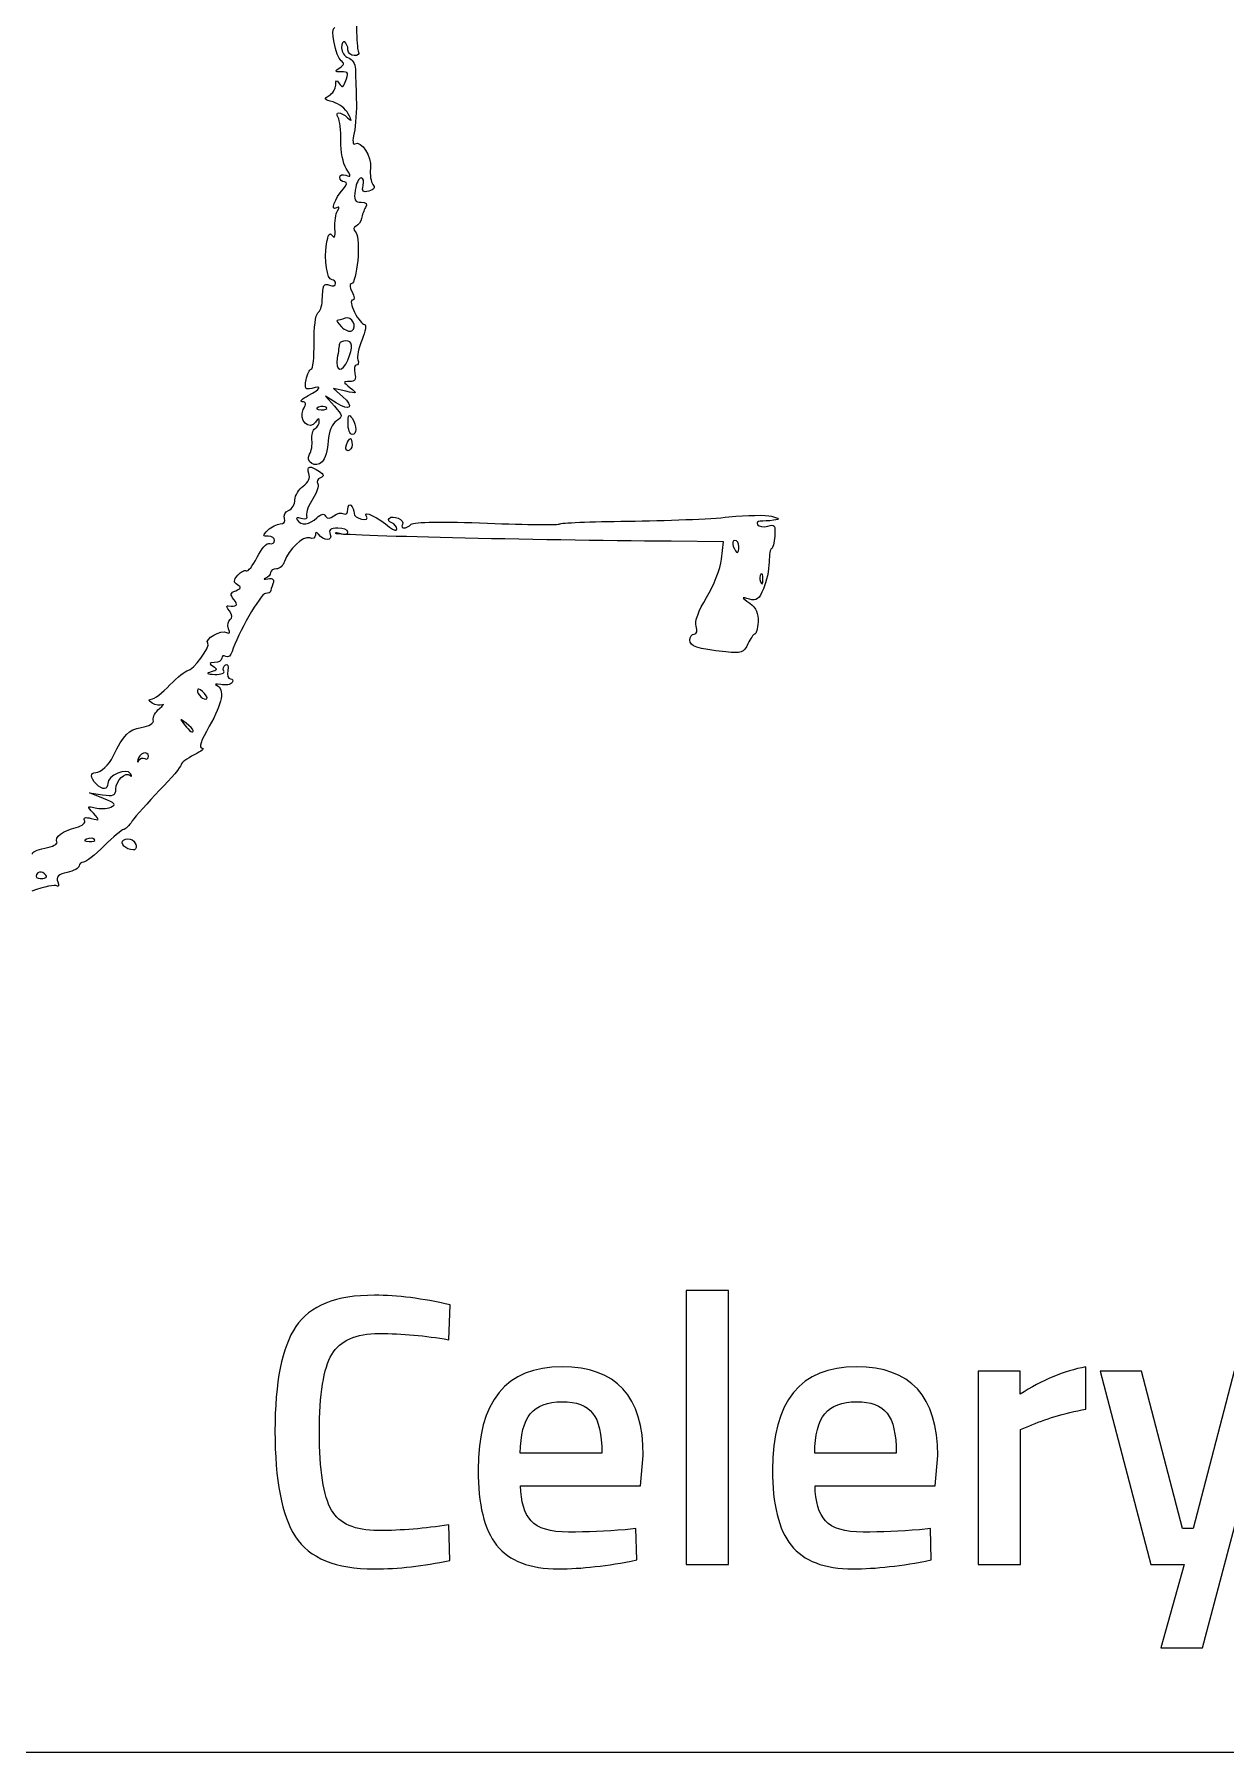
# Model space of a CAD drawing. Extents: x 164 to 448, y 306 to 448.
# Drawn here: x 345.5 to 396.1, y 305.9 to 378.9 of the extents above; entities that cross this region are included whole.
import ezdxf

# ---------------------------------------------------------------- set-up
doc = ezdxf.new("R2010")
doc.units = 0
doc.layers.add('Layer_1', color=7, linetype='CONTINUOUS')

msp = doc.modelspace()

# ---------------------------------------------------------------- linework, layer by layer
at = {"layer": 'Layer_1', "color": 7}
for points in [[(358.717776, 366.85817), (358.717805, 366.858482)], [(358.753635, 365.89731), (358.753521, 365.896687)], [(358.343121, 363.25749), (357.887083, 363.54257), (358.271036, 363.113518)], [(358.752189, 363.754318), (358.232995, 363.86742), (358.619216, 363.523096)], [(357.596589, 363.073833), (357.59622, 363.072983)], [(358.847405, 361.224085), (358.846838, 361.224085)], [(376.924677, 358.279852), (376.925613, 358.272085)], [(374.716602, 356.623824), (374.79994, 357.362589), (372.574035, 357.379597)], [(376.38788, 355.985546), (376.388447, 355.985518)], [(352.464633, 351.094309), (352.464123, 351.094337)], [(351.962135, 349.651191), (351.962277, 349.651389)], [(350.155729, 348.379087), (350.156013, 348.378236)], [(348.458202, 346.454277), (347.852494, 346.696356), (348.414945, 346.611883)], [(347.732957, 344.729735), (347.733241, 344.728885)], [(349.712816, 344.267093), (349.712702, 344.267235)], [(359.964964, 325.354309), (359.965191, 325.354167)], [(363.121852, 323.463203), (363.187616, 324.94269)], [(367.939672, 322.311685), (367.939786, 322.311685)], [(380.452365, 322.311685), (380.452479, 322.311685)], [(387.407565, 321.144208), (387.407565, 322.131515), (385.63217, 322.131515), (385.63217, 313.909342), (387.423666, 313.909342), (387.423666, 319.64862), (387.785509, 319.796589)], [(390.202498, 320.520217), (390.202498, 322.311685)], [(369.633146, 318.645071), (366.164391, 318.645071)], [(366.180435, 317.263833), (371.278091, 317.263833), (371.392328, 318.547049)], [(382.145839, 318.645071), (378.677083, 318.645071)], [(378.693128, 317.263833), (383.790784, 317.263833), (383.90502, 318.547049)], [(363.171742, 314.090986), (363.121852, 315.604176)], [(371.112633, 314.107115), (371.080318, 315.438661), (370.620369, 315.390189)], [(383.625326, 314.107115), (383.593011, 315.438661), (383.133061, 315.390189)], [(431.177868, 305.923691), (322.837852, 305.923691)]]:
    msp.add_lwpolyline(points, dxfattribs=at)
for points in [[(359.014365, 361.916306)], [(375.287046, 357.416844)], [(345.874025, 343.305383)], [(373.217613, 325.550608), (373.217613, 313.909483), (375.010583, 313.909483), (375.010583, 325.550608)], [(390.811861, 322.131402), (392.965172, 313.909228), (394.378753, 313.909228), (393.39292, 310.374567), (395.152186, 310.374567), (398.275228, 322.131402), (396.499861, 322.131402), (394.756696, 315.438548), (394.312847, 315.438548), (392.571156, 322.131402)], [(367.939786, 320.832085)], [(380.452479, 320.832085)]]:
    msp.add_lwpolyline(points, close=True, dxfattribs=at)
for points in [[(359.159386, 380.806356), (359.173559, 379.441361), (359.230535, 378.253757), (359.28326, 378.167216)], [(358.553367, 377.791909), (358.329997, 377.937609), (358.07658, 379.230265), (358.277272, 379.1988)], [(358.704709, 378.592809), (358.630157, 378.639014), (358.568646, 378.527046), (358.568646, 378.343361)], [(358.568646, 378.343361), (358.568646, 378.159959), (358.699039, 377.968337), (358.858942, 377.917682)], [(358.840772, 378.259342), (358.840772, 378.396539), (358.779543, 378.546548), (358.704709, 378.592809)], [(359.11063, 378.009893), (358.962094, 378.009893), (358.840772, 378.122145), (358.840772, 378.259342)], [(359.28326, 378.167216), (359.336268, 378.081043), (359.260583, 378.009893), (359.11063, 378.009893)], [(358.537209, 377.318523), (358.277839, 377.319798), (358.271887, 377.346869), (358.492989, 377.49172)], [(358.492989, 377.49172), (358.679509, 377.613893), (358.696233, 377.698649), (358.553367, 377.791909)], [(358.858942, 377.917682), (359.018816, 377.866942), (359.152781, 377.652926), (359.156778, 377.44183)], [(359.156778, 377.44183), (359.162447, 377.230932), (359.179455, 376.662104), (359.196463, 376.178003)], [(358.039134, 376.310466), (358.193906, 376.39749), (358.321465, 376.600337), (358.323194, 376.762167)], [(358.323194, 376.762167), (358.324498, 376.989506), (358.35891, 377.003679), (358.472296, 376.825096)], [(358.472296, 376.825096), (358.589083, 376.641128), (358.640674, 376.65275), (358.729398, 376.882923)], [(358.729398, 376.882923), (358.886154, 377.291282), (358.875383, 377.315631), (358.537209, 377.318523)], [(358.207228, 376.040324), (357.829937, 376.134718), (357.802838, 376.178372), (358.039134, 376.310466)], [(358.855824, 375.54018), (358.746123, 375.753061), (358.454551, 375.978302), (358.207228, 376.040324)], [(359.196463, 376.178003), (359.213471, 375.693789), (359.170951, 375.04165), (359.102353, 374.728592)], [(358.425014, 375.383424), (358.258054, 375.653565), (358.534998, 375.645061), (358.824926, 375.36925)], [(358.536416, 374.388321), (358.54492, 374.823439), (358.496731, 375.271172), (358.425014, 375.383424)], [(358.824926, 375.36925), (359.01343, 375.190668), (359.018816, 375.220715), (358.855824, 375.54018)], [(359.102353, 374.728592), (359.027802, 374.389682), (359.041975, 374.199619), (359.138069, 374.258835)], [(358.767156, 373.213162), (358.632227, 373.424627), (358.528479, 373.95326), (358.536416, 374.388321)], [(359.138069, 374.258835), (359.414731, 374.429764), (359.855036, 373.736324), (359.796869, 373.221751)], [(358.492762, 372.837231), (358.492762, 372.94268), (358.609833, 372.983783), (358.752983, 372.928791)], [(358.752983, 372.928791), (358.981172, 372.840917), (358.982872, 372.87635), (358.767156, 373.213162)], [(359.796869, 373.221751), (359.765972, 372.95246), (359.813877, 372.643994), (359.900617, 372.536702)], [(358.348139, 371.538482), (358.085934, 371.37634), (358.283225, 371.93692), (358.632227, 372.342784)], [(358.692605, 372.645609), (358.58262, 372.645609), (358.492762, 372.731783), (358.492762, 372.837231)], [(358.632227, 372.342784), (358.799187, 372.536957), (358.820447, 372.645609), (358.692605, 372.645609)], [(359.150287, 372.299159), (359.089058, 371.878894), (359.136113, 371.779994), (359.400302, 371.779994)], [(359.400302, 372.818324), (359.305058, 372.818324), (359.192523, 372.58475), (359.150287, 372.299159)], [(359.489027, 372.494183), (359.536082, 372.672482), (359.494696, 372.818324), (359.400302, 372.818324)], [(359.732239, 372.255789), (359.479106, 372.189175), (359.423745, 372.24445), (359.489027, 372.494183)], [(359.900617, 372.536702), (360.006917, 372.406876), (359.950224, 372.312765), (359.732239, 372.255789)], [(358.398879, 371.422545), (358.497808, 371.582986), (358.481367, 371.620687), (358.348139, 371.538482)], [(359.400302, 371.779994), (359.618287, 371.779994), (359.681783, 371.707994), (359.591641, 371.56371)], [(359.591641, 371.56371), (359.51709, 371.444655), (359.438854, 371.231943), (359.417594, 371.091005)], [(358.286627, 370.660337), (358.269619, 370.948592), (358.317524, 371.291613), (358.398879, 371.422545)], [(359.417594, 371.091005), (359.394917, 370.949839), (359.293153, 370.806123), (359.189405, 370.771313)], [(357.928328, 370.013584), (357.994091, 370.420639), (358.067792, 370.526542), (358.172107, 370.365846)], [(358.172107, 370.365846), (358.270469, 370.213909), (358.309304, 370.313405), (358.286627, 370.660337)], [(359.183735, 370.486091), (359.399452, 370.225871), (359.223704, 368.31892), (358.983893, 368.31892)], [(359.189405, 370.771313), (359.054759, 370.725959), (359.053058, 370.643471), (359.183735, 370.486091)], [(358.166438, 368.492173), (357.948454, 368.492173), (357.81755, 369.329669), (357.928328, 370.013584)], [(357.74708, 367.583102), (357.772592, 368.301855), (357.798671, 368.35611), (358.059572, 368.256047)], [(358.059572, 368.256047), (358.202438, 368.201055), (358.319225, 368.23337), (358.319225, 368.324362)], [(358.319225, 368.324362), (358.319225, 368.416488), (358.25091, 368.492173), (358.166438, 368.492173)], [(358.983893, 368.31892), (358.898854, 368.31892), (358.912176, 368.163298), (359.014791, 367.972781)], [(359.014791, 367.972781), (359.125625, 367.765569), (359.133279, 367.626643), (359.031798, 367.626643)], [(357.561694, 367.077317), (357.656088, 367.14138), (357.739427, 367.368888), (357.74708, 367.583102)], [(359.031798, 367.626643), (358.940523, 367.626643), (358.982192, 367.393068), (359.125058, 367.107534)], [(357.402387, 365.822617), (357.396718, 366.448677), (357.467301, 367.013225), (357.561694, 367.077317)], [(358.381786, 366.76182), (358.335581, 366.76182), (358.417502, 366.640214), (358.567739, 366.491112)], [(358.717805, 366.858482), (358.579191, 366.805474), (358.428387, 366.76182), (358.381786, 366.76182)], [(358.567739, 366.491112), (358.716557, 366.342293), (358.913537, 366.266891), (359.004954, 366.323584)], [(359.004954, 366.323584), (359.26234, 366.482608), (359.002715, 366.967276), (358.717776, 366.85817)], [(359.125058, 367.107534), (359.267357, 366.822), (359.45708, 366.588283), (359.54674, 366.588283)], [(359.54674, 366.588283), (359.636315, 366.588283), (359.590961, 366.300425), (359.442142, 365.948504)], [(357.281631, 364.68445), (357.354482, 364.68445), (357.409474, 365.196671), (357.402387, 365.822617)], [(358.479694, 365.767143), (358.471191, 365.695994), (358.430088, 365.423244), (358.387285, 365.161436)], [(358.753521, 365.896687), (358.610655, 365.896687), (358.487631, 365.838009), (358.479694, 365.767143)], [(358.834706, 365.075263), (359.067146, 365.654324), (359.043335, 365.89731), (358.753635, 365.89731)], [(359.442142, 365.948504), (359.295307, 365.596611), (359.213669, 365.207272), (359.261575, 365.083285)], [(358.387285, 365.161436), (358.292891, 364.586258), (358.613206, 364.524293), (358.834706, 365.075263)], [(359.261575, 365.083285), (359.30948, 364.959411), (359.278583, 364.857931), (359.196661, 364.857931)], [(357.302324, 363.874819), (357.032466, 363.803669), (356.992044, 363.866315), (357.06308, 364.237115)], [(357.06308, 364.237115), (357.110135, 364.483162), (357.208498, 364.68445), (357.281631, 364.68445)], [(359.135433, 364.511764), (359.201197, 364.260047), (359.141102, 364.165625), (358.913197, 364.165625)], [(359.196661, 364.857931), (359.113323, 364.857931), (359.086394, 364.702309), (359.135433, 364.511764)], [(356.89782, 363.306954), (356.77508, 363.312624), (356.889317, 363.430261), (357.151238, 363.571994)], [(357.151238, 363.571994), (357.70371, 363.871814), (357.765676, 363.996), (357.302324, 363.874819)], [(358.619216, 363.523096), (359.12194, 363.074882), (358.930346, 362.890318), (358.343121, 363.25749)], [(358.913197, 364.165625), (358.62154, 364.165625), (358.623298, 364.148617), (358.935874, 363.90342)], [(358.935874, 363.90342), (359.252362, 363.656239), (359.242129, 363.647735), (358.752189, 363.754318)], [(357.464835, 362.445931), (357.207732, 362.039783), (356.71354, 362.540041), (356.944876, 362.972126)], [(356.944876, 362.972126), (357.074419, 363.214488), (357.062513, 363.301824), (356.89782, 363.306954)], [(357.59622, 363.072983), (357.45789, 363.017991), (357.498992, 362.976888), (357.700819, 362.968384)], [(357.928157, 363.05966), (357.870331, 363.117487), (357.721228, 363.123723), (357.596589, 363.073833)], [(357.700819, 362.968384), (357.88337, 362.95988), (357.985332, 363.002117), (357.928157, 363.05966)], [(358.271036, 363.113518), (358.630129, 362.711792), (358.635487, 362.672362), (358.350973, 362.494828)], [(358.844003, 362.392271), (358.845307, 362.763071), (358.883688, 362.810835), (359.014365, 362.608554)], [(357.309213, 361.683213), (357.283701, 361.888157), (357.344929, 362.10702), (357.444142, 362.169354)], [(357.444142, 362.169354), (357.544772, 362.231717), (357.626126, 362.37515), (357.624709, 362.488734)], [(357.624709, 362.488734), (357.623405, 362.618277), (357.56348, 362.602403), (357.464835, 362.445931)], [(358.350973, 362.494828), (358.162753, 362.377474), (358.03046, 362.049817), (358.002964, 361.634712)], [(359.014365, 361.916334), (358.919688, 361.916334), (358.842586, 362.13035), (358.844003, 362.392271)], [(359.014365, 362.608554), (359.2332, 362.269956), (359.2332, 361.916306), (359.014365, 361.916306)], [(357.21085, 361.074643), (357.291921, 361.204186), (357.336142, 361.478126), (357.309213, 361.683213)], [(358.002964, 361.634712), (357.977452, 361.265924), (357.86435, 360.869613), (357.74983, 360.754186)], [(358.846838, 361.224085), (358.754428, 361.224085), (358.724098, 361.340872), (358.778523, 361.483739)], [(358.778523, 361.483739), (358.833515, 361.626321), (358.90835, 361.743392), (358.946617, 361.743392)], [(359.014932, 361.483739), (359.014932, 361.340872), (358.939531, 361.224085), (358.847405, 361.224085)], [(358.946617, 361.743392), (358.982334, 361.743392), (359.014932, 361.626605), (359.014932, 361.483739)], [(357.74983, 360.754186), (357.473452, 360.475824), (357.009676, 360.751918), (357.21085, 361.074643)], [(357.180576, 360.253559), (357.056419, 360.577219), (357.247191, 360.617754), (357.627855, 360.348236)], [(356.939348, 359.724557), (357.1596, 359.878762), (357.24875, 360.075118), (357.180576, 360.253559)], [(357.672076, 360.076394), (357.552454, 360.027354), (357.500863, 359.913685), (357.557272, 359.822409)], [(357.627855, 360.348236), (357.824296, 360.209339), (357.834501, 360.143008), (357.672076, 360.076394)], [(356.319836, 358.692576), (356.468372, 358.749269), (356.589411, 358.949679), (356.589411, 359.137672)], [(356.589411, 359.137672), (356.589411, 359.325609), (356.747017, 359.589742), (356.939348, 359.724557)], [(357.347225, 359.188157), (357.175446, 358.930772), (357.057808, 358.611959), (357.085871, 358.48012)], [(357.557272, 359.822409), (357.613965, 359.731134), (357.517587, 359.445713), (357.347225, 359.188157)], [(356.141537, 358.351824), (356.091931, 358.482217), (356.171584, 358.635657), (356.319836, 358.692576)], [(356.854847, 358.348309), (356.690438, 358.411238), (356.617304, 358.384876), (356.679099, 358.28538)], [(357.085871, 358.48012), (357.121587, 358.321946), (357.040517, 358.276876), (356.854847, 358.348309)], [(357.51977, 358.375238), (357.690983, 358.546734), (357.819392, 358.573663), (357.893518, 358.453474)], [(357.893518, 358.453474), (357.971471, 358.327049), (358.078904, 358.330734), (358.243313, 358.467647)], [(358.243313, 358.467647), (358.37314, 358.575647), (358.561106, 358.613915), (358.660545, 358.55212)], [(358.660545, 358.55212), (358.760041, 358.490891), (358.841112, 358.574797), (358.841112, 358.739206)], [(358.841112, 358.739206), (358.841112, 358.903616), (358.899789, 358.979584), (358.970655, 358.907868)], [(358.970655, 358.907868), (359.041805, 358.836718), (359.100198, 358.688466), (359.100198, 358.578482)], [(359.100198, 358.578482), (359.100198, 358.468781), (359.245616, 358.35086), (359.423348, 358.316844)], [(359.423348, 358.316844), (359.639065, 358.275175), (359.704261, 358.325348), (359.618655, 358.461694)], [(359.618655, 358.461694), (359.460482, 358.71823), (360.150775, 358.383458), (360.614154, 357.97938)], [(360.589493, 358.354687), (360.74228, 358.520797), (361.278907, 358.280135), (361.165465, 358.096734)], [(370.738403, 358.234498), (372.33258, 358.251506), (374.264419, 358.332293), (375.031332, 358.41308)], [(375.031332, 358.41308), (375.798274, 358.494151), (376.615956, 358.506907), (376.848425, 358.442277)], [(376.848425, 358.442277), (377.216362, 358.33938), (377.226595, 358.318687), (376.924677, 358.279852)], [(355.454447, 357.595257), (355.212935, 357.595257), (355.211235, 357.623603), (355.440274, 357.85491)], [(355.440274, 357.85491), (355.58314, 357.997776), (355.819776, 358.114564), (355.966356, 358.114564)], [(355.966356, 358.114564), (356.121128, 358.114564), (356.194828, 358.214343), (356.141537, 358.351824)], [(356.679099, 358.28538), (356.833871, 358.03508), (357.220942, 358.076466), (357.51977, 358.375238)], [(357.58817, 357.679134), (357.509083, 357.78685), (357.460044, 357.772961), (357.458627, 357.64115)], [(358.088003, 357.67063), (358.200822, 357.376677), (357.805389, 357.38229), (357.58817, 357.679134)], [(358.41291, 357.93737), (358.099115, 357.93737), (358.012998, 357.86622), (358.088003, 357.67063)], [(358.327729, 357.712157), (358.276422, 357.770835), (358.37195, 357.769984), (358.537209, 357.710882)], [(372.574035, 357.379597), (366.719414, 357.422967), (358.411323, 357.616857), (358.327729, 357.712157)], [(358.839978, 357.769559), (358.839978, 357.861685), (358.647789, 357.93737), (358.41291, 357.93737)], [(358.537209, 357.710882), (358.703887, 357.651354), (358.839978, 357.678), (358.839978, 357.769559)], [(360.700894, 358.163065), (360.581839, 358.205868), (360.531666, 358.291757), (360.589493, 358.354687)], [(360.614154, 357.97938), (360.780831, 357.834246), (360.916894, 357.798813), (360.916894, 357.900293)], [(360.916894, 357.900293), (360.916894, 358.00234), (360.819666, 358.120545), (360.700894, 358.163065)], [(361.165465, 358.096734), (361.039039, 357.891789), (361.321654, 357.897175), (361.531672, 358.105238)], [(361.531672, 358.105238), (361.630602, 358.20275), (362.921187, 358.219757), (364.767959, 358.148608)], [(364.767959, 358.148608), (366.457493, 358.082844), (367.839893, 358.068671), (367.839893, 358.116576)], [(367.839893, 358.116576), (367.839893, 358.164482), (369.144198, 358.21749), (370.738403, 358.234498)], [(376.36509, 358.235802), (376.246885, 358.241471), (376.195011, 358.170888), (376.24972, 358.083014)], [(376.24972, 358.083014), (376.303861, 357.995424), (376.499735, 357.970195), (376.684271, 358.028872)], [(376.925613, 358.272085), (376.735408, 358.246573), (376.483096, 358.231266), (376.36509, 358.235802)], [(376.684271, 358.028872), (376.970995, 358.120148), (377.013628, 358.05892), (376.979017, 357.603279)], [(354.979332, 356.699991), (355.159332, 357.063335), (355.400674, 357.329055), (355.516243, 357.290532)], [(355.72629, 357.407887), (355.72629, 357.511068), (355.603833, 357.595257), (355.454447, 357.595257)], [(355.516243, 357.290532), (355.631896, 357.252548), (355.72629, 357.304706), (355.72629, 357.407887)], [(357.21428, 357.522945), (356.948957, 357.624709), (356.307052, 357.0228), (356.148567, 356.523477)], [(357.458627, 357.64115), (357.457323, 357.524929), (357.347225, 357.471921), (357.21428, 357.522945)], [(375.287046, 357.416844), (375.194636, 357.416844), (375.164022, 357.300057), (375.218731, 357.157191)], [(375.218731, 357.157191), (375.273723, 357.014324), (375.348557, 356.897537), (375.386542, 356.897537)], [(375.454857, 357.157191), (375.454857, 357.299773), (375.379455, 357.416844), (375.287046, 357.416844)], [(375.386542, 356.897537), (375.422258, 356.897537), (375.454857, 357.014324), (375.454857, 357.157191)], [(376.845506, 357.070706), (376.793915, 357.070706), (376.747143, 356.809068), (376.740907, 356.489943)], [(376.979017, 357.603279), (376.95634, 357.310687), (376.896529, 357.071046), (376.845506, 357.070706)], [(354.51686, 356.12331), (354.591411, 356.077106), (354.799757, 356.336759), (354.979332, 356.699991)], [(355.800472, 356.207868), (355.664126, 356.207868), (355.552724, 356.135868), (355.552724, 356.047427)], [(356.148567, 356.523477), (356.093575, 356.349997), (355.936535, 356.207868), (355.800472, 356.207868)], [(374.084362, 354.992825), (374.386195, 355.483559), (374.670794, 356.217506), (374.716602, 356.623824)], [(376.740907, 356.489943), (376.735238, 356.170819), (376.626954, 355.66285), (376.501663, 355.361187)], [(354.150624, 355.529537), (353.973458, 355.638954), (353.974592, 355.718041), (354.156293, 355.936224)], [(354.076923, 355.281222), (354.299159, 355.366261), (354.317301, 355.426639), (354.150624, 355.529537)], [(354.156293, 355.936224), (354.279883, 356.085043), (354.442167, 356.169231), (354.51686, 356.12331)], [(355.336441, 355.812718), (355.217386, 355.771899), (355.26274, 355.760277), (355.436787, 355.787206)], [(355.552724, 356.047427), (355.552724, 355.959553), (355.455213, 355.85382), (355.336441, 355.812718)], [(355.436787, 355.787206), (355.657606, 355.821789), (355.723002, 355.756876), (355.653071, 355.575175)], [(355.653071, 355.575175), (355.598079, 355.431742), (355.552724, 355.281506), (355.552724, 355.24165)], [(376.388447, 355.985518), (376.33062, 355.927691), (376.324384, 355.778589), (376.374274, 355.653893)], [(376.374274, 355.653893), (376.429266, 355.515562), (376.470652, 355.556665), (376.479156, 355.758491)], [(376.479156, 355.758491), (376.48766, 355.941043), (376.443439, 356.043118), (376.38788, 355.985546)], [(353.749521, 354.642831), (354.111165, 354.574517), (354.198246, 354.668343), (353.996986, 354.910989)], [(353.996986, 354.910989), (353.823222, 355.120469), (353.838529, 355.189635), (354.076923, 355.281222)], [(355.336441, 355.1688), (355.137449, 355.16863), (354.138265, 353.4228), (353.918863, 352.692)], [(355.552724, 355.24165), (355.552724, 355.201682), (355.455213, 355.1688), (355.336441, 355.1688)], [(373.640457, 353.768655), (373.572992, 353.98012), (373.73485, 354.424677), (374.084362, 354.992825)], [(375.907918, 354.919606), (375.5484, 355.024488), (375.5484, 355.021087), (375.922091, 354.746126)], [(376.501663, 355.361187), (376.319112, 354.920485), (376.202494, 354.833688), (375.907918, 354.919606)], [(375.922091, 354.746126), (376.187981, 354.550819), (376.293175, 354.309619), (376.268343, 353.951688)], [(353.800828, 354.419178), (353.684891, 354.558926), (353.661647, 354.659556), (353.749521, 354.642831)], [(353.771631, 353.667855), (353.712387, 353.82291), (353.741584, 353.99863), (353.837395, 354.057761)], [(353.837395, 354.057761), (353.949647, 354.126926), (353.936891, 354.255052), (353.800828, 354.419178)], [(352.885663, 353.050753), (352.719836, 353.21658), (353.459083, 353.645461), (353.677805, 353.510249)], [(353.677805, 353.510249), (353.812734, 353.42691), (353.843915, 353.479351), (353.771631, 353.667855)], [(373.376835, 353.180466), (373.376835, 353.321631), (373.460173, 353.436718), (373.56137, 353.436718)], [(373.56137, 353.436718), (373.664835, 353.436718), (373.699984, 353.582986), (373.640457, 353.768655)], [(376.130013, 353.437143), (376.07417, 353.436973), (375.942359, 353.248639), (375.837959, 353.019203)], [(376.268343, 353.951688), (376.251335, 353.668791), (376.186706, 353.437427), (376.130013, 353.437143)], [(352.032293, 351.884551), (352.254246, 351.884551), (353.013931, 352.922542), (352.885663, 353.050753)], [(353.650422, 352.485638), (353.554611, 352.545165), (353.476091, 352.51115), (353.476091, 352.410236)], [(353.918863, 352.692), (353.867272, 352.51937), (353.746233, 352.426677), (353.650422, 352.485638)], [(374.901619, 352.683808), (373.65925, 352.820721), (373.376835, 352.912564), (373.376835, 353.180466)], [(375.837959, 353.019203), (375.669581, 352.649594), (375.561865, 352.611099), (374.901619, 352.683808)], [(351.27771, 351.278844), (351.601228, 351.612), (351.940762, 351.884551), (352.032293, 351.884551)], [(353.025893, 351.831969), (352.797704, 351.773291), (352.845893, 351.741827), (353.184066, 351.727937)], [(353.173294, 352.224283), (352.930932, 352.223008), (352.918743, 352.191402), (353.112066, 352.068945)], [(353.112066, 352.068945), (353.305956, 351.945921), (353.288948, 351.899433), (353.025893, 351.831969)], [(353.476091, 352.410236), (353.476091, 352.309323), (353.339745, 352.225701), (353.173294, 352.224283)], [(353.184066, 351.727937), (353.451373, 351.716598), (353.625364, 351.780378), (353.570598, 351.869102)], [(353.570598, 351.869102), (353.515606, 351.957827), (353.545087, 352.076598), (353.638063, 352.133291)], [(353.638063, 352.133291), (353.731039, 352.191118), (353.774693, 352.08085), (353.737559, 351.885543)], [(353.737559, 351.885543), (353.700425, 351.692504), (353.748898, 351.534784), (353.843291, 351.534784)], [(350.481487, 350.670472), (350.596006, 350.67172), (350.95422, 350.945717), (351.27771, 351.278844)], [(352.464123, 351.094337), (352.361509, 350.996825), (352.621729, 350.667694), (352.801361, 350.667694)], [(352.748353, 350.909773), (352.625613, 351.043002), (352.49777, 351.126057), (352.464633, 351.094309)], [(353.260517, 351.262658), (353.615386, 351.093997), (353.509115, 350.508529), (352.944907, 349.522384)], [(353.43343, 351.293556), (353.219414, 351.333524), (353.141546, 351.319068), (353.260517, 351.262658)], [(353.919543, 351.378028), (353.866535, 351.291855), (353.647417, 351.253871), (353.43343, 351.293556)], [(353.843291, 351.534784), (353.938535, 351.534784), (353.973118, 351.463635), (353.919543, 351.378028)], [(350.524857, 350.508898), (350.366117, 350.609244), (350.349959, 350.668772), (350.481487, 350.670472)], [(350.957452, 350.437748), (350.857672, 350.389843), (350.663074, 350.42074), (350.524857, 350.508898)], [(350.829609, 350.273055), (350.999688, 350.412236), (351.057515, 350.486504), (350.957452, 350.437748)], [(352.801361, 350.667694), (352.89462, 350.667694), (352.870526, 350.776545), (352.748353, 350.909773)], [(350.050224, 349.467534), (350.401805, 349.524227), (350.600655, 349.647534), (350.569956, 349.78989)], [(350.569956, 349.78989), (350.541609, 349.916315), (350.659531, 350.133874), (350.829609, 350.273055)], [(351.962277, 349.651389), (351.687883, 349.866822), (351.681647, 349.860586), (351.896797, 349.585909)], [(352.264932, 349.348365), (352.264932, 349.384082), (352.128586, 349.520428), (351.962135, 349.651191)], [(348.862309, 348.250592), (349.311033, 349.16862), (349.519039, 349.381644), (350.050224, 349.467534)], [(351.896797, 349.585909), (352.122718, 349.297654), (352.264932, 349.205953), (352.264932, 349.348365)], [(352.944907, 349.522384), (352.588677, 348.899726), (352.488728, 348.591515), (352.64211, 348.588879)], [(348.122721, 347.558428), (348.338154, 347.558428), (348.680466, 347.87863), (348.862309, 348.250592)], [(350.156013, 348.378236), (350.04291, 348.341102), (349.932076, 348.215244), (349.909398, 348.099874)], [(349.956454, 348.068976), (350.005493, 348.167055), (350.116044, 348.203339), (350.203068, 348.150047)], [(350.361241, 348.249827), (350.361241, 348.358677), (350.268831, 348.416787), (350.155729, 348.379087)], [(350.203068, 348.150047), (350.290091, 348.095906), (350.361241, 348.141543), (350.361241, 348.249827)], [(352.308671, 348.307682), (351.999269, 348.155178), (351.746192, 347.964038), (351.746192, 347.88291)], [(352.64211, 348.588879), (352.768252, 348.587575), (352.619433, 348.460186), (352.308671, 348.307682)], [(348.145398, 347.073874), (347.888013, 347.33126), (347.877524, 347.558428), (348.122721, 347.558428)], [(349.603342, 347.507206), (349.446869, 347.779616), (348.629953, 347.434356), (348.629953, 347.096551)], [(348.977424, 346.848009), (348.977424, 347.225924), (349.380312, 347.609962), (349.583499, 347.425852)], [(349.583499, 347.425852), (349.661735, 347.355836), (349.670523, 347.39212), (349.603342, 347.507206)], [(349.909398, 348.099874), (349.886721, 347.984504), (349.908123, 347.970331), (349.956454, 348.068976)], [(351.746192, 347.88291), (351.746192, 347.802123), (351.33738, 347.315187), (350.837631, 346.801691)], [(348.629953, 347.096551), (348.629953, 346.808891), (348.419622, 346.798403), (348.145398, 347.073874)], [(348.414945, 346.611883), (348.877502, 346.542718), (348.977424, 346.583537), (348.977424, 346.848009)], [(350.837631, 346.801691), (350.33794, 346.288195), (349.814608, 345.702387), (349.674576, 345.499909)], [(348.025238, 345.826176), (347.749427, 346.131099), (347.753112, 346.143175), (348.093553, 346.054365)], [(348.093553, 346.054365), (348.291128, 346.003058), (348.590409, 346.017231), (348.758447, 346.086397)], [(348.758447, 346.086397), (349.00903, 346.189294), (348.954888, 346.255625), (348.458202, 346.454277)], [(347.289761, 345.225203), (347.557635, 345.292668), (347.714731, 345.423061), (347.651065, 345.525987)], [(347.651065, 345.525987), (347.579065, 345.642491), (347.679411, 345.671121), (347.927726, 345.605924)], [(347.927726, 345.605924), (348.297307, 345.509263), (348.302183, 345.520885), (348.025238, 345.826176)], [(349.674576, 345.499909), (349.534828, 345.297231), (349.365572, 345.131745), (349.298901, 345.131745)], [(345.955124, 344.345329), (346.290066, 344.408258), (346.523896, 344.524762), (346.474715, 344.604132)], [(346.474715, 344.604132), (346.352258, 344.802274), (346.719345, 345.082082), (347.289761, 345.225203)], [(347.733241, 344.728885), (347.59491, 344.673893), (347.636013, 344.632791), (347.837556, 344.62457)], [(348.064611, 344.715562), (348.006784, 344.773389), (347.857965, 344.779625), (347.732957, 344.729735)], [(347.837556, 344.62457), (348.020107, 344.616066), (348.122183, 344.658302), (348.064611, 344.715562)], [(349.298901, 345.131745), (349.23257, 345.131745), (348.863074, 344.820246), (348.478639, 344.439553)], [(349.712702, 344.267235), (349.404973, 344.275739), (349.116661, 344.569493), (349.304882, 344.685798)], [(349.304882, 344.685798), (349.410331, 344.750712), (349.574173, 344.755814), (349.669446, 344.697137)], [(349.669446, 344.697137), (349.871272, 344.572413), (349.902454, 344.263294), (349.712816, 344.267093)], [(345.433833, 344.089077), (345.385928, 344.167313), (345.620353, 344.2824), (345.955124, 344.345329)], [(348.478639, 344.439553), (348.094035, 344.058803), (347.698545, 343.747304), (347.599672, 343.747304)], [(345.604167, 343.229131), (345.544639, 343.132186), (345.61834, 343.053099), (345.765458, 343.053099)], [(345.874025, 343.305383), (345.785301, 343.360375), (345.663978, 343.325225), (345.604167, 343.229131)], [(345.765458, 343.053099), (346.069446, 343.053099), (346.114176, 343.156847), (345.874025, 343.305383)], [(346.910343, 343.316721), (346.528063, 343.232249), (346.427036, 343.132186), (346.505244, 342.913578)], [(347.419672, 343.587997), (347.419672, 343.499839), (347.190633, 343.378233), (346.910343, 343.316721)], [(347.599672, 343.747304), (347.500743, 343.747304), (347.419672, 343.675304), (347.419672, 343.587997)], [(346.475764, 342.742649), (346.402063, 342.808413), (345.923773, 342.706365), (345.412091, 342.514743)], [(346.505244, 342.913578), (346.563071, 342.75342), (346.549465, 342.676318), (346.475764, 342.742649)], [(359.965191, 325.354167), (358.331924, 325.354167), (357.220205, 324.910517), (356.628274, 324.02262)], [(363.187616, 324.94269), (362.014724, 325.2168), (360.940535, 325.354309), (359.964964, 325.354309)], [(356.628274, 324.02262), (356.036343, 323.145723), (355.739102, 321.665414), (355.739102, 319.582687)], [(358.156035, 322.837654), (358.506794, 323.429584), (359.176309, 323.726825), (360.16285, 323.726825)], [(360.16285, 323.726825), (361.149392, 323.726825), (362.13531, 323.638668), (363.121852, 323.463203)], [(357.630123, 319.532967), (357.630123, 321.155291), (357.805304, 322.256693), (358.156035, 322.837654)], [(367.939786, 322.311685), (365.56115, 322.311685), (364.371449, 320.85343), (364.371449, 317.937685)], [(371.392328, 318.547049), (371.392328, 321.057241), (370.241603, 322.311685), (367.939672, 322.311685)], [(380.452479, 322.311685), (378.073843, 322.311685), (376.884142, 320.85343), (376.884142, 317.937685)], [(383.90502, 318.547049), (383.90502, 321.057241), (382.754296, 322.311685), (380.452365, 322.311685)], [(390.202498, 322.311685), (389.27075, 322.13622), (388.339285, 321.747109), (387.407565, 321.144208)], [(366.592139, 320.322331), (366.877134, 320.66212), (367.325943, 320.832085), (367.939786, 320.832085)], [(367.939786, 320.832085), (368.553628, 320.832085), (368.986989, 320.667392), (369.239102, 320.338431)], [(379.104831, 320.322331), (379.389827, 320.66212), (379.838636, 320.832085), (380.452479, 320.832085)], [(380.452479, 320.832085), (381.066321, 320.832085), (381.499682, 320.667392), (381.751795, 320.338431)], [(387.785509, 319.796589), (388.454145, 320.092554), (389.259808, 320.333896), (390.202498, 320.520217)], [(366.164391, 318.645071), (366.175729, 319.423351), (366.318028, 319.982513), (366.592139, 320.322331)], [(369.239102, 320.338431), (369.502157, 320.020498), (369.633146, 319.456233), (369.633146, 318.645071)], [(378.677083, 318.645071), (378.688422, 319.423351), (378.830721, 319.982513), (379.104831, 320.322331)], [(381.751795, 320.338431), (382.01485, 320.020498), (382.145839, 319.456233), (382.145839, 318.645071)], [(355.739102, 319.582687), (355.739102, 317.499987), (356.029739, 316.00423), (356.610699, 315.094422)], [(358.139906, 316.22828), (357.800088, 316.820183), (357.630151, 317.921613), (357.630123, 319.532967)], [(364.371449, 317.937685), (364.371449, 316.468828), (364.634787, 315.401244), (365.160983, 314.73258)], [(376.884142, 317.937685), (376.884142, 316.468828), (377.14748, 315.401244), (377.673676, 314.73258)], [(366.624283, 315.768246), (366.33926, 316.086123), (366.191376, 316.584227), (366.180435, 317.263833)], [(379.136976, 315.768246), (378.851981, 316.086123), (378.704069, 316.584227), (378.693128, 317.263833)], [(360.129175, 315.356712), (359.142633, 315.356712), (358.479723, 315.64732), (358.139906, 316.22828)], [(363.121852, 315.604176), (362.11337, 315.439767), (361.115688, 315.356712), (360.129175, 315.356712)], [(368.21948, 315.290693), (367.441228, 315.290693), (366.909279, 315.450283), (366.624283, 315.768246)], [(370.620369, 315.390189), (369.798236, 315.324425), (368.997761, 315.290693), (368.21948, 315.290693)], [(380.732202, 315.290693), (379.953921, 315.290693), (379.421972, 315.450283), (379.136976, 315.768246)], [(383.133061, 315.390189), (382.310957, 315.324425), (381.510454, 315.290693), (380.732202, 315.290693)], [(356.610699, 315.094422), (357.202602, 314.184614), (358.320954, 313.729172), (359.965191, 313.729172)], [(365.160983, 314.73258), (365.698091, 314.063943), (366.575102, 313.729172), (367.791846, 313.729172)], [(377.673676, 314.73258), (378.210784, 314.063943), (379.087795, 313.729172), (380.304539, 313.729172)], [(359.965191, 313.729172), (360.973644, 313.729172), (362.042674, 313.849928), (363.171742, 314.090986)], [(367.791846, 313.729172), (368.756447, 313.729172), (369.863036, 313.85503), (371.112633, 314.107115)], [(380.304539, 313.729172), (381.26914, 313.729172), (382.375729, 313.85503), (383.625326, 314.107115)]]:
    msp.add_open_spline(points, degree=3, dxfattribs=at)

doc.saveas('drawing.dxf')
